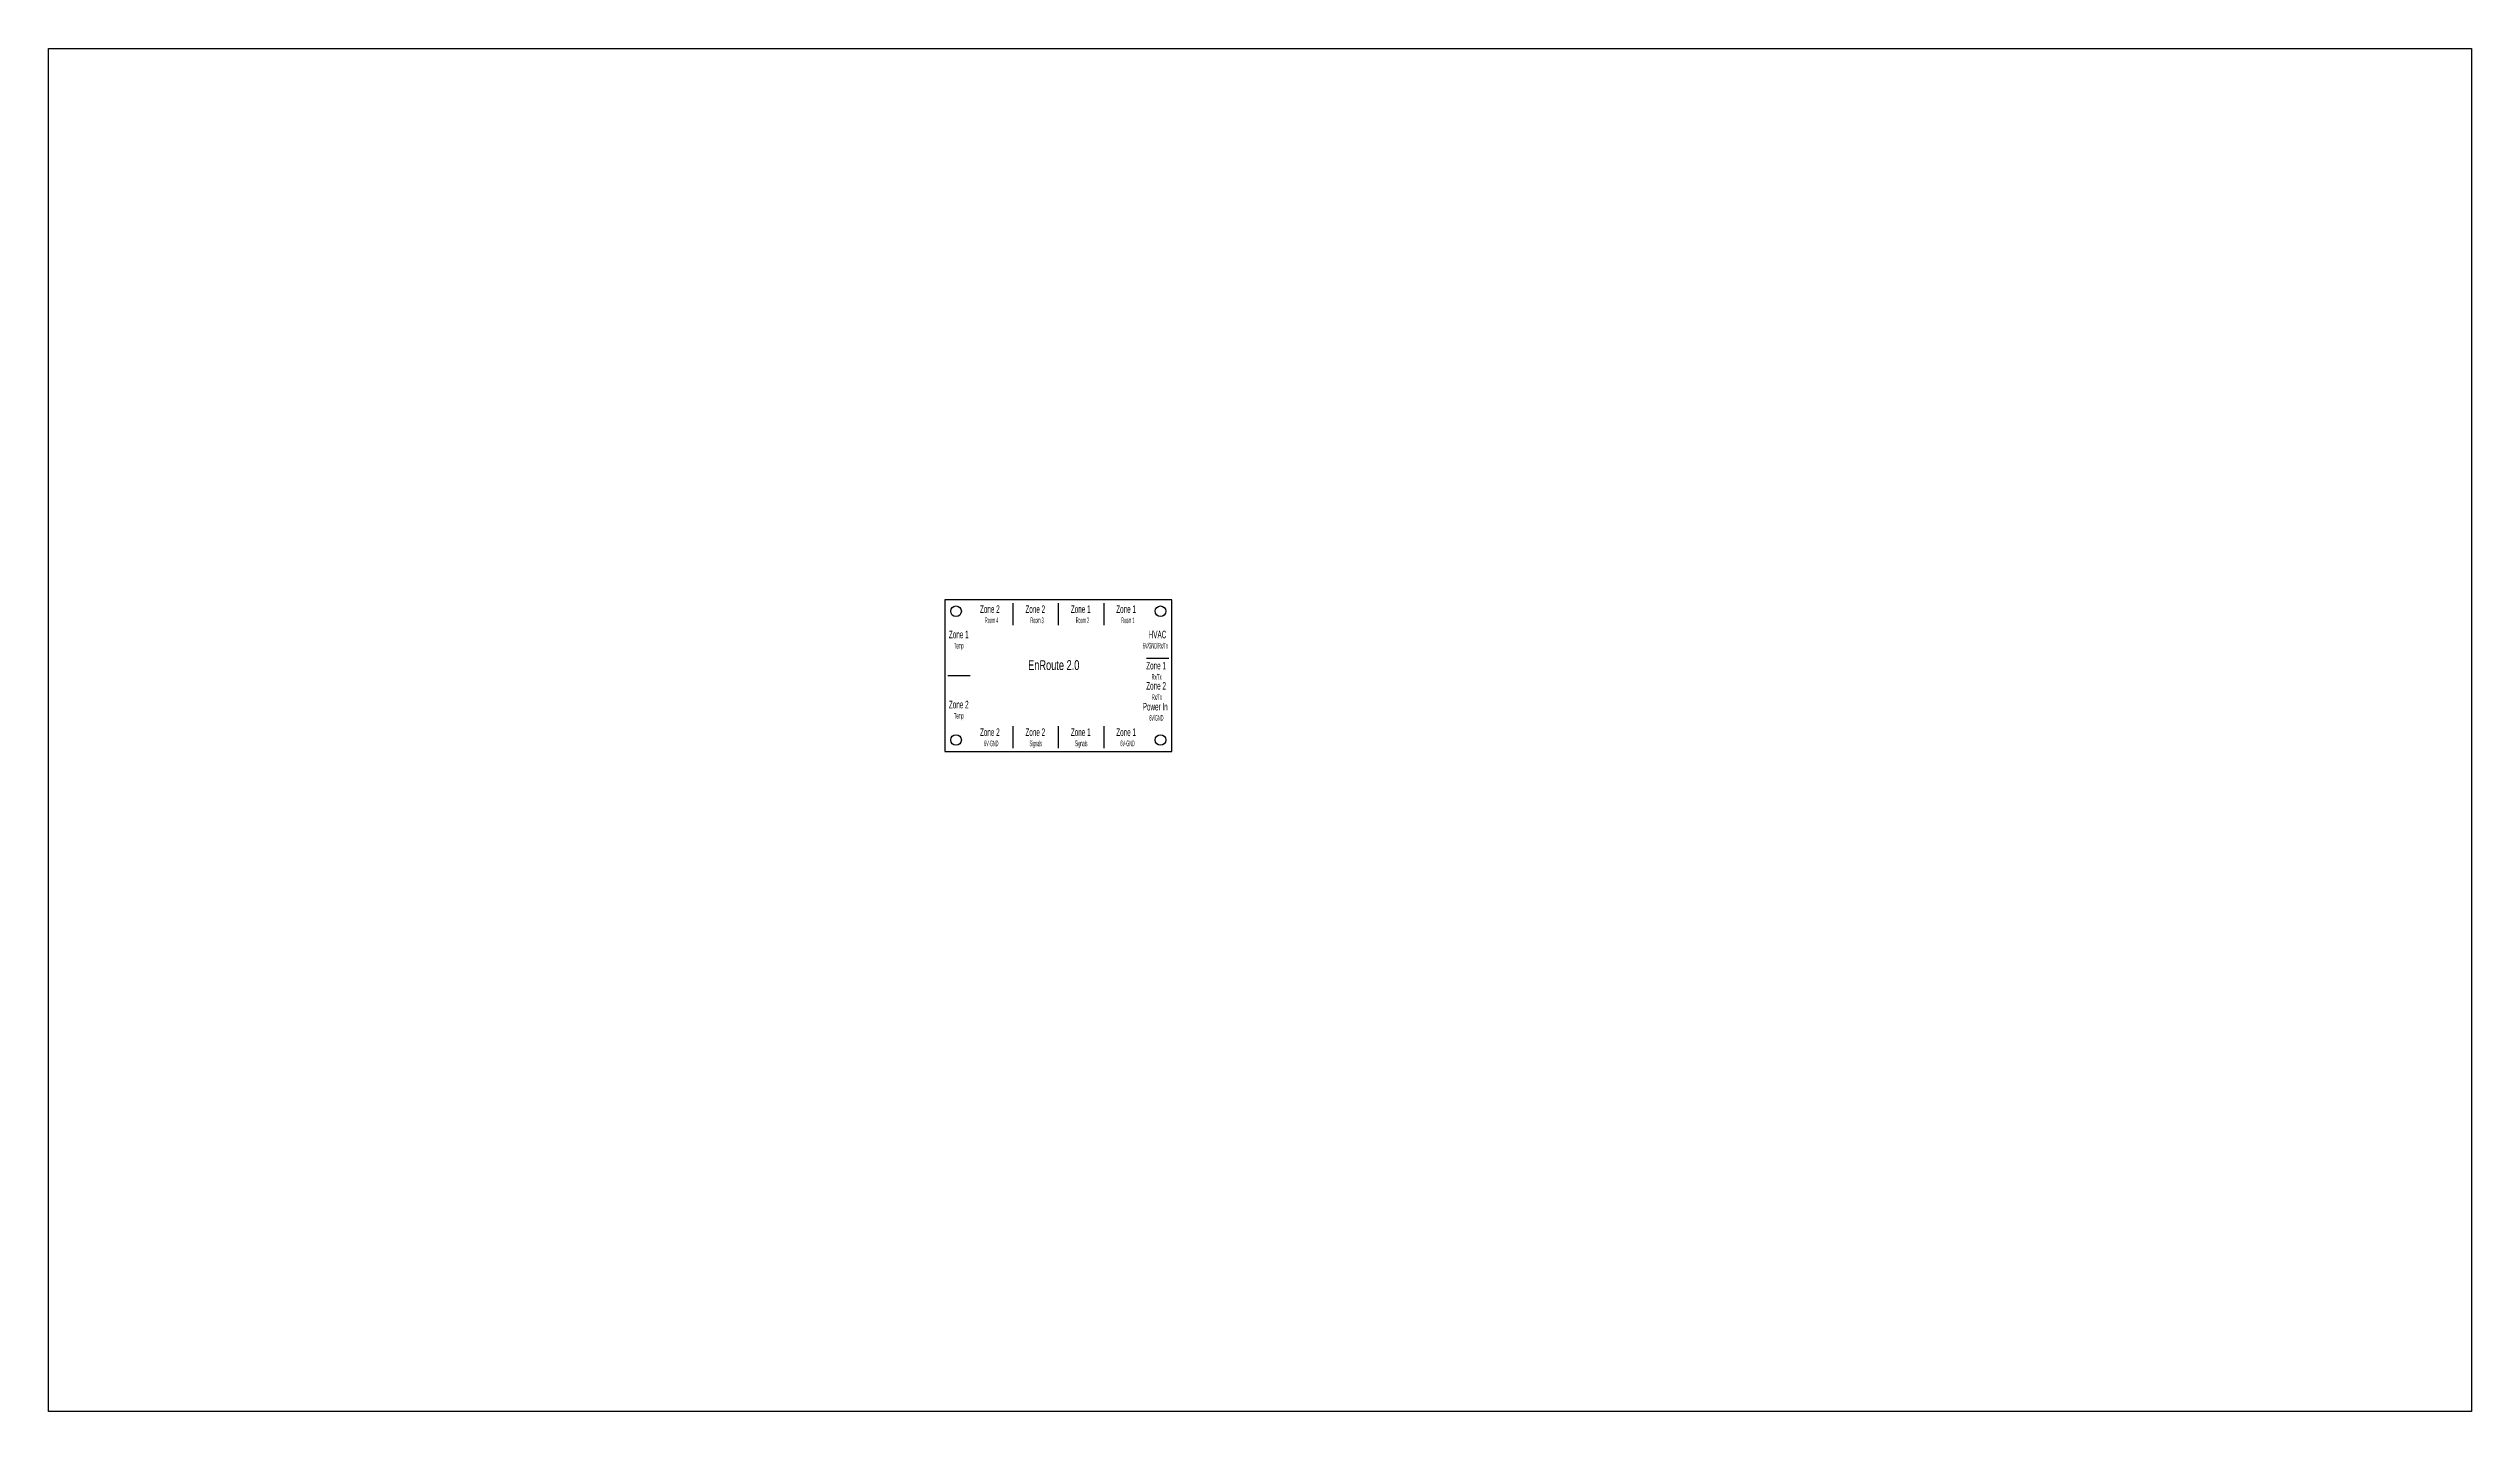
# Model space of a CAD drawing. Header units: inches. Extents: x 0 to 32, y -18 to 0.
import ezdxf

# ---------------------------------------------------------------- set-up
doc = ezdxf.new("R2010")
doc.units = ezdxf.units.IN
doc.header["$MEASUREMENT"] = 0

msp = doc.modelspace()

# ---------------------------------------------------------------- linework, layer by layer
at = {"color": 1}
for p, q in [((14.836, -7.282), (11.836, -7.282)), ((11.836, -7.282), (11.836, -9.282)), ((14.836, -9.282), (14.836, -7.282)), ((11.836, -9.282), (14.836, -9.282))]:
    msp.add_line(p, q, dxfattribs=at)
at = {"color": 2}
for p, q in [((12.736, -7.323), (12.736, -7.617)), ((13.336, -7.323), (13.336, -7.617)), ((13.936, -7.323), (13.936, -7.617)), ((11.876, -8.282), (12.171, -8.282)), ((14.796, -8.056), (14.501, -8.056)), ((12.736, -8.948), (12.736, -9.242)), ((13.336, -8.948), (13.336, -9.242)), ((13.936, -8.948), (13.936, -9.242))]:
    msp.add_line(p, q, dxfattribs=at)
msp.add_lwpolyline([(0, 0), (32, 0), (32, -18), (0, -18)], close=True)
at = {"color": 1}
for centre in [(11.986, -7.432), (14.686, -7.432), (11.986, -9.132), (14.686, -9.132)]:
    msp.add_circle(centre, 0.07, dxfattribs=at)

# ---------------------------------------------------------------- texts
at = {"color": 2}
for s, height, width, p in [('Zone 2', 0.1, 0.5, (12.302, -7.454)), ('Zone 2', 0.1, 0.5, (12.902, -7.454)), ('Zone 1', 0.1, 0.5, (13.502, -7.454)), ('Zone 1', 0.1, 0.5, (14.102, -7.454)), ('Room 4', 0.075, 0.4, (12.368, -7.589)), ('Room 3', 0.075, 0.4, (12.968, -7.589)), ('Room 2', 0.075, 0.4, (13.568, -7.589)), ('Room 1', 0.075, 0.4, (14.168, -7.589)), ('Zone 1', 0.1, 0.5, (11.892, -7.789)), ('Temp', 0.075, 0.4, (11.958, -7.924)), ('6V/GND/Rx/Tx', 0.075, 0.4, (14.453, -7.924)), ('HVAC', 0.1, 0.5, (14.53, -7.789)), ('EnRoute 2.0', 0.13, 0.7, (12.938, -8.208)), ('Zone 1', 0.1, 0.5, (14.498, -8.2)), ('Rx/Tx', 0.075, 0.4, (14.57, -8.335)), ('Zone 2', 0.1, 0.5, (11.892, -8.714)), ('Zone 2', 0.1, 0.5, (14.498, -8.467)), ('Rx/Tx', 0.075, 0.4, (14.573, -8.602)), ('Temp', 0.075, 0.4, (11.958, -8.849)), ('Power In', 0.1, 0.5, (14.451, -8.742)), ('6V/GND', 0.075, 0.4, (14.538, -8.877)), ('Zone 2', 0.1, 0.5, (12.302, -9.079)), ('6V-GND', 0.075, 0.4, (12.356, -9.214)), ('Zone 2', 0.1, 0.5, (12.902, -9.079)), ('Signals', 0.075, 0.4, (12.956, -9.214)), ('Zone 1', 0.1, 0.5, (13.502, -9.079)), ('Signals', 0.075, 0.4, (13.556, -9.214)), ('Zone 1', 0.1, 0.5, (14.102, -9.079)), ('6V-GND', 0.075, 0.4, (14.156, -9.214))]:
    msp.add_text(s, height=height, dxfattribs=dict(at, width=width)).set_placement(p)

doc.saveas('drawing.dxf')
